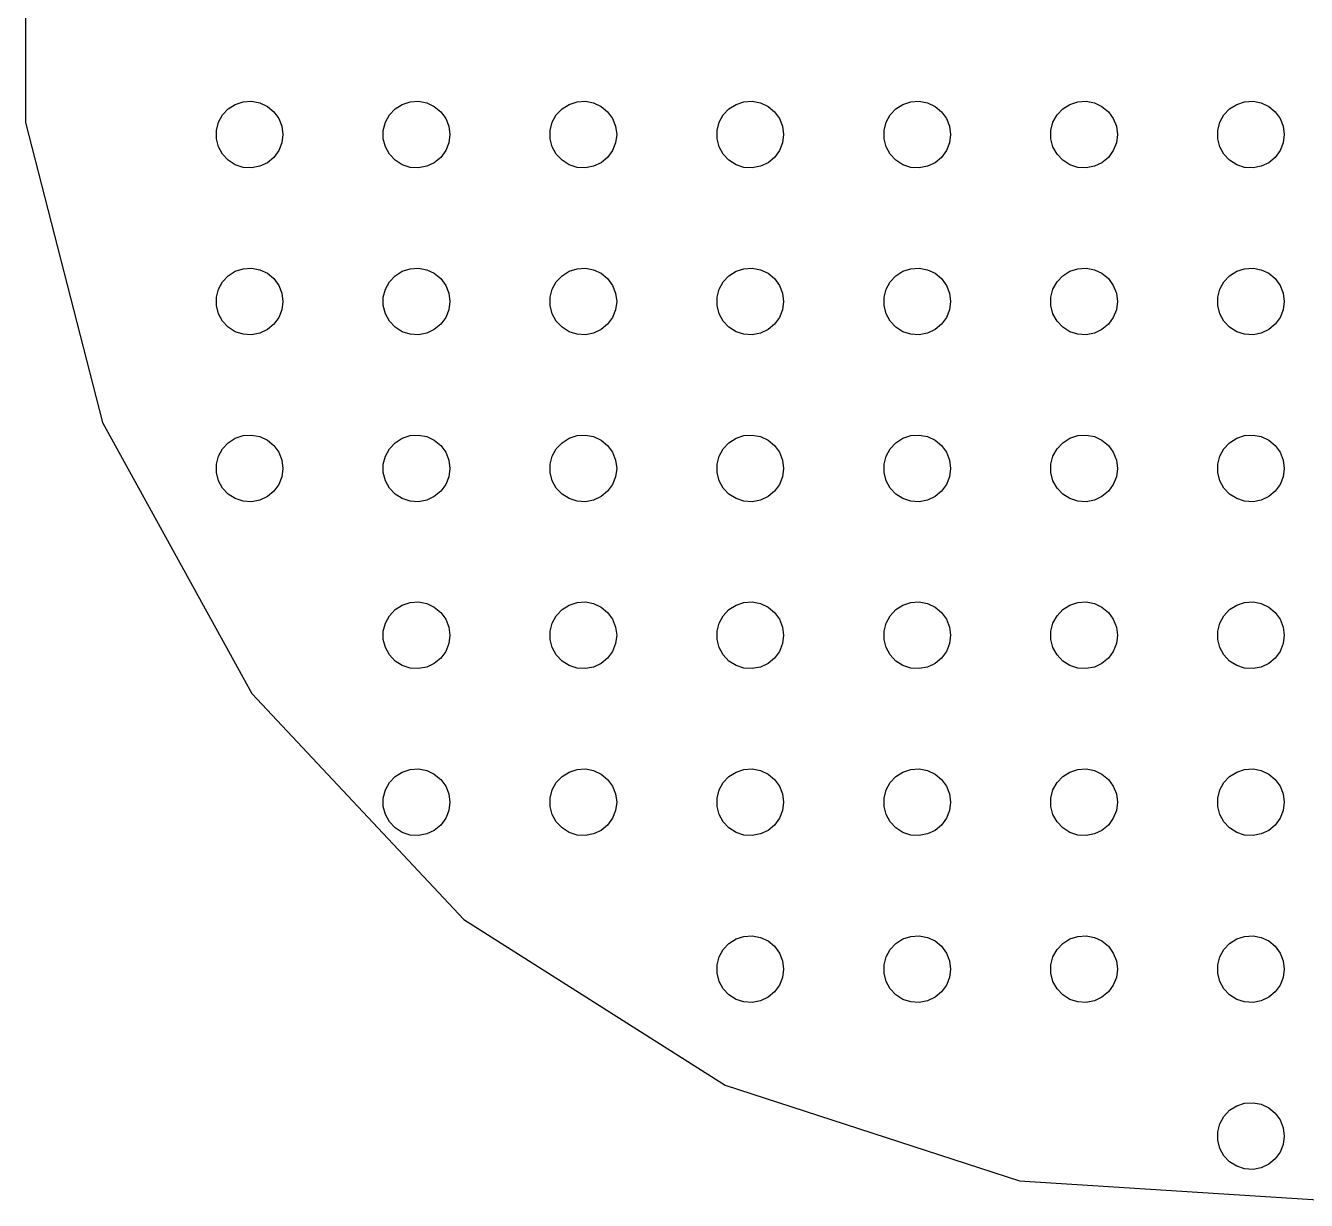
# Model space of a CAD drawing. Header units: metres. Extents: x -110 to 111, y -111 to 111.
# Drawn here: x -110.1 to 5, y -110.8 to -5.2 of the extents above; entities that cross this region are included whole.
import ezdxf

# ---------------------------------------------------------------- set-up
doc = ezdxf.new("R2010")
doc.units = ezdxf.units.M

msp = doc.modelspace()

# ---------------------------------------------------------------- linework, layer by layer
for p, q in [((-110.125, 13.912), (-110.125, -13.912)), ((-91.9123, -12.6884), (-91.2773, -12.2855)), ((-91.2773, -12.2855), (-90.5621, -12.0531)), ((-90.5621, -12.0531), (-89.8116, -12.0059)), ((-89.8116, -12.0059), (-89.073, -12.1468)), ((-89.073, -12.1468), (-88.3925, -12.467)), ((-88.3925, -12.467), (-87.8131, -12.9464)), ((-76.9123, -12.6884), (-76.2773, -12.2855)), ((-76.2773, -12.2855), (-75.5621, -12.0531)), ((-75.5621, -12.0531), (-74.8116, -12.0059)), ((-74.8116, -12.0059), (-74.073, -12.1468)), ((-74.073, -12.1468), (-73.3925, -12.467)), ((-73.3925, -12.467), (-72.8131, -12.9464)), ((-61.9123, -12.6884), (-61.2773, -12.2855)), ((-61.2773, -12.2855), (-60.5621, -12.0531)), ((-60.5621, -12.0531), (-59.8116, -12.0059)), ((-59.8116, -12.0059), (-59.0729, -12.1468)), ((-59.0729, -12.1468), (-58.3925, -12.467)), ((-58.3925, -12.467), (-57.8131, -12.9464)), ((-46.9123, -12.6884), (-46.2773, -12.2855)), ((-46.2773, -12.2855), (-45.5621, -12.0531)), ((-45.5621, -12.0531), (-44.8116, -12.0059)), ((-44.8116, -12.0059), (-44.0729, -12.1468)), ((-44.0729, -12.1468), (-43.3925, -12.467)), ((-43.3925, -12.467), (-42.8131, -12.9464)), ((-31.9123, -12.6884), (-31.2773, -12.2855)), ((-31.2773, -12.2855), (-30.5621, -12.0531)), ((-30.5621, -12.0531), (-29.8116, -12.0059)), ((-29.8116, -12.0059), (-29.0729, -12.1468)), ((-29.0729, -12.1468), (-28.3925, -12.467)), ((-28.3925, -12.467), (-27.8131, -12.9464)), ((-16.9123, -12.6884), (-16.2773, -12.2855)), ((-16.2773, -12.2855), (-15.5621, -12.0531)), ((-15.5621, -12.0531), (-14.8116, -12.0059)), ((-14.8116, -12.0059), (-14.0729, -12.1468)), ((-14.0729, -12.1468), (-13.3925, -12.467)), ((-13.3925, -12.467), (-12.8131, -12.9464)), ((-1.91226, -12.6884), (-1.27733, -12.2855)), ((-1.27733, -12.2855), (-0.56213, -12.0531)), ((-0.56213, -12.0531), (0.18837, -12.0059)), ((0.18837, -12.0059), (0.92705, -12.1468)), ((0.92705, -12.1468), (1.60747, -12.467)), ((1.60747, -12.467), (2.1869, -12.9464)), ((-92.7893, -13.8956), (-92.427, -13.2366)), ((-92.427, -13.2366), (-91.9123, -12.6884)), ((-87.8131, -12.9464), (-87.3711, -13.5547)), ((-87.3711, -13.5547), (-87.0943, -14.2539)), ((-77.7893, -13.8956), (-77.427, -13.2366)), ((-77.427, -13.2366), (-76.9123, -12.6884)), ((-72.8131, -12.9464), (-72.3711, -13.5547)), ((-72.3711, -13.5547), (-72.0943, -14.2539)), ((-62.7893, -13.8956), (-62.427, -13.2366)), ((-62.427, -13.2366), (-61.9123, -12.6884)), ((-57.8131, -12.9464), (-57.3711, -13.5547)), ((-57.3711, -13.5547), (-57.0942, -14.2539)), ((-47.7893, -13.8956), (-47.427, -13.2366)), ((-47.427, -13.2366), (-46.9123, -12.6884)), ((-42.8131, -12.9464), (-42.3711, -13.5547)), ((-42.3711, -13.5547), (-42.0942, -14.2539)), ((-32.7893, -13.8956), (-32.427, -13.2366)), ((-32.427, -13.2366), (-31.9123, -12.6884)), ((-27.8131, -12.9464), (-27.3711, -13.5547)), ((-27.3711, -13.5547), (-27.0942, -14.2539)), ((-17.7893, -13.8956), (-17.427, -13.2366)), ((-17.427, -13.2366), (-16.9123, -12.6884)), ((-12.8131, -12.9464), (-12.3711, -13.5547)), ((-12.3711, -13.5547), (-12.0942, -14.2539)), ((-2.78932, -13.8956), (-2.42705, -13.2366)), ((-2.42705, -13.2366), (-1.91226, -12.6884)), ((2.1869, -12.9464), (2.62891, -13.5547)), ((2.62891, -13.5547), (2.90575, -14.2539)), ((-110.125, -13.912), (-103.205, -40.8618)), ((-92.9763, -14.624), (-92.7893, -13.8956)), ((-92.9763, -15.376), (-92.9763, -14.624)), ((-87.0943, -14.2539), (-87, -15)), ((-77.9763, -14.624), (-77.7893, -13.8956)), ((-77.9763, -15.376), (-77.9763, -14.624)), ((-72.0943, -14.2539), (-72, -15)), ((-62.9763, -14.624), (-62.7893, -13.8956)), ((-62.9763, -15.376), (-62.9763, -14.624)), ((-57.0942, -14.2539), (-57, -15)), ((-47.9763, -14.624), (-47.7893, -13.8956)), ((-47.9763, -15.376), (-47.9763, -14.624)), ((-42.0942, -14.2539), (-42, -15)), ((-32.9763, -14.624), (-32.7893, -13.8956)), ((-32.9763, -15.376), (-32.9763, -14.624)), ((-27.0942, -14.2539), (-27, -15)), ((-17.9763, -14.624), (-17.7893, -13.8956)), ((-17.9763, -15.376), (-17.9763, -14.624)), ((-12.0942, -14.2539), (-12, -15)), ((-2.97633, -14.624), (-2.78932, -13.8956)), ((-2.97633, -15.376), (-2.97633, -14.624)), ((2.90575, -14.2539), (3, -15)), ((-92.7893, -16.1044), (-92.9763, -15.376)), ((-92.427, -16.7634), (-92.7893, -16.1044)), ((-87.0943, -15.7461), (-87.3711, -16.4453)), ((-87, -15), (-87.0943, -15.7461)), ((-77.7893, -16.1044), (-77.9763, -15.376)), ((-77.427, -16.7634), (-77.7893, -16.1044)), ((-72.0943, -15.7461), (-72.3711, -16.4453)), ((-72, -15), (-72.0943, -15.7461)), ((-62.7893, -16.1044), (-62.9763, -15.376)), ((-62.427, -16.7634), (-62.7893, -16.1044)), ((-57.0942, -15.7461), (-57.3711, -16.4453)), ((-57, -15), (-57.0942, -15.7461)), ((-47.7893, -16.1044), (-47.9763, -15.376)), ((-47.427, -16.7634), (-47.7893, -16.1044)), ((-42.0942, -15.7461), (-42.3711, -16.4453)), ((-42, -15), (-42.0942, -15.7461)), ((-32.7893, -16.1044), (-32.9763, -15.376)), ((-32.427, -16.7634), (-32.7893, -16.1044)), ((-27.0942, -15.7461), (-27.3711, -16.4453)), ((-27, -15), (-27.0942, -15.7461)), ((-17.7893, -16.1044), (-17.9763, -15.376)), ((-17.427, -16.7634), (-17.7893, -16.1044)), ((-12.0942, -15.7461), (-12.3711, -16.4453)), ((-12, -15), (-12.0942, -15.7461)), ((-2.78932, -16.1044), (-2.97633, -15.376)), ((-2.42705, -16.7634), (-2.78932, -16.1044)), ((2.90575, -15.7461), (2.62891, -16.4453)), ((3, -15), (2.90575, -15.7461)), ((-91.9123, -17.3115), (-92.427, -16.7634)), ((-87.8131, -17.0536), (-88.3925, -17.533)), ((-87.3711, -16.4453), (-87.8131, -17.0536)), ((-76.9123, -17.3115), (-77.427, -16.7634)), ((-72.8131, -17.0536), (-73.3925, -17.533)), ((-72.3711, -16.4453), (-72.8131, -17.0536)), ((-61.9123, -17.3115), (-62.427, -16.7634)), ((-57.8131, -17.0536), (-58.3925, -17.533)), ((-57.3711, -16.4453), (-57.8131, -17.0536)), ((-46.9123, -17.3115), (-47.427, -16.7634)), ((-42.8131, -17.0536), (-43.3925, -17.533)), ((-42.3711, -16.4453), (-42.8131, -17.0536)), ((-31.9123, -17.3115), (-32.427, -16.7634)), ((-27.8131, -17.0536), (-28.3925, -17.533)), ((-27.3711, -16.4453), (-27.8131, -17.0536)), ((-16.9123, -17.3115), (-17.427, -16.7634)), ((-12.8131, -17.0536), (-13.3925, -17.533)), ((-12.3711, -16.4453), (-12.8131, -17.0536)), ((-1.91226, -17.3115), (-2.42705, -16.7634)), ((2.1869, -17.0536), (1.60747, -17.533)), ((2.62891, -16.4453), (2.1869, -17.0536)), ((-91.2773, -17.7145), (-91.9123, -17.3115)), ((-90.5621, -17.9469), (-91.2773, -17.7145)), ((-89.8116, -17.9941), (-90.5621, -17.9469)), ((-89.073, -17.8532), (-89.8116, -17.9941)), ((-88.3925, -17.533), (-89.073, -17.8532)), ((-76.2773, -17.7145), (-76.9123, -17.3115)), ((-75.5621, -17.9469), (-76.2773, -17.7145)), ((-74.8116, -17.9941), (-75.5621, -17.9469)), ((-74.073, -17.8532), (-74.8116, -17.9941)), ((-73.3925, -17.533), (-74.073, -17.8532)), ((-61.2773, -17.7145), (-61.9123, -17.3115)), ((-60.5621, -17.9469), (-61.2773, -17.7145)), ((-59.8116, -17.9941), (-60.5621, -17.9469)), ((-59.0729, -17.8532), (-59.8116, -17.9941)), ((-58.3925, -17.533), (-59.0729, -17.8532)), ((-46.2773, -17.7145), (-46.9123, -17.3115)), ((-45.5621, -17.9469), (-46.2773, -17.7145)), ((-44.8116, -17.9941), (-45.5621, -17.9469)), ((-44.0729, -17.8532), (-44.8116, -17.9941)), ((-43.3925, -17.533), (-44.0729, -17.8532)), ((-31.2773, -17.7145), (-31.9123, -17.3115)), ((-30.5621, -17.9469), (-31.2773, -17.7145)), ((-29.8116, -17.9941), (-30.5621, -17.9469)), ((-29.0729, -17.8532), (-29.8116, -17.9941)), ((-28.3925, -17.533), (-29.0729, -17.8532)), ((-16.2773, -17.7145), (-16.9123, -17.3115)), ((-15.5621, -17.9469), (-16.2773, -17.7145)), ((-14.8116, -17.9941), (-15.5621, -17.9469)), ((-14.0729, -17.8532), (-14.8116, -17.9941)), ((-13.3925, -17.533), (-14.0729, -17.8532)), ((-1.27733, -17.7145), (-1.91226, -17.3115)), ((-0.56213, -17.9469), (-1.27733, -17.7145)), ((0.18837, -17.9941), (-0.56213, -17.9469)), ((0.92705, -17.8532), (0.18837, -17.9941)), ((1.60747, -17.533), (0.92705, -17.8532)), ((-91.9123, -27.6884), (-91.2773, -27.2855)), ((-91.2773, -27.2855), (-90.5621, -27.0531)), ((-90.5621, -27.0531), (-89.8116, -27.0059)), ((-89.8116, -27.0059), (-89.073, -27.1468)), ((-89.073, -27.1468), (-88.3925, -27.467)), ((-88.3925, -27.467), (-87.8131, -27.9464)), ((-76.9123, -27.6884), (-76.2773, -27.2855)), ((-76.2773, -27.2855), (-75.5621, -27.0531)), ((-75.5621, -27.0531), (-74.8116, -27.0059)), ((-74.8116, -27.0059), (-74.073, -27.1468)), ((-74.073, -27.1468), (-73.3925, -27.467)), ((-73.3925, -27.467), (-72.8131, -27.9464)), ((-61.9123, -27.6884), (-61.2773, -27.2855)), ((-61.2773, -27.2855), (-60.5621, -27.0531)), ((-60.5621, -27.0531), (-59.8116, -27.0059)), ((-59.8116, -27.0059), (-59.0729, -27.1468)), ((-59.0729, -27.1468), (-58.3925, -27.467)), ((-58.3925, -27.467), (-57.8131, -27.9464)), ((-46.9123, -27.6884), (-46.2773, -27.2855)), ((-46.2773, -27.2855), (-45.5621, -27.0531)), ((-45.5621, -27.0531), (-44.8116, -27.0059)), ((-44.8116, -27.0059), (-44.0729, -27.1468)), ((-44.0729, -27.1468), (-43.3925, -27.467)), ((-43.3925, -27.467), (-42.8131, -27.9464)), ((-31.9123, -27.6884), (-31.2773, -27.2855)), ((-31.2773, -27.2855), (-30.5621, -27.0531)), ((-30.5621, -27.0531), (-29.8116, -27.0059)), ((-29.8116, -27.0059), (-29.0729, -27.1468)), ((-29.0729, -27.1468), (-28.3925, -27.467)), ((-28.3925, -27.467), (-27.8131, -27.9464)), ((-16.9123, -27.6884), (-16.2773, -27.2855)), ((-16.2773, -27.2855), (-15.5621, -27.0531)), ((-15.5621, -27.0531), (-14.8116, -27.0059)), ((-14.8116, -27.0059), (-14.0729, -27.1468)), ((-14.0729, -27.1468), (-13.3925, -27.467)), ((-13.3925, -27.467), (-12.8131, -27.9464)), ((-1.91226, -27.6884), (-1.27733, -27.2855)), ((-1.27733, -27.2855), (-0.56213, -27.0531)), ((-0.56213, -27.0531), (0.18837, -27.0059)), ((0.18837, -27.0059), (0.92705, -27.1468)), ((0.92705, -27.1468), (1.60747, -27.467)), ((1.60747, -27.467), (2.1869, -27.9464)), ((-92.7893, -28.8956), (-92.427, -28.2366)), ((-92.427, -28.2366), (-91.9123, -27.6884)), ((-87.8131, -27.9464), (-87.3711, -28.5547)), ((-87.3711, -28.5547), (-87.0943, -29.2539)), ((-77.7893, -28.8956), (-77.427, -28.2366)), ((-77.427, -28.2366), (-76.9123, -27.6884)), ((-72.8131, -27.9464), (-72.3711, -28.5547)), ((-72.3711, -28.5547), (-72.0943, -29.2539)), ((-62.7893, -28.8956), (-62.427, -28.2366)), ((-62.427, -28.2366), (-61.9123, -27.6884)), ((-57.8131, -27.9464), (-57.3711, -28.5547)), ((-57.3711, -28.5547), (-57.0942, -29.2539)), ((-47.7893, -28.8956), (-47.427, -28.2366)), ((-47.427, -28.2366), (-46.9123, -27.6884)), ((-42.8131, -27.9464), (-42.3711, -28.5547)), ((-42.3711, -28.5547), (-42.0942, -29.2539)), ((-32.7893, -28.8956), (-32.427, -28.2366)), ((-32.427, -28.2366), (-31.9123, -27.6884)), ((-27.8131, -27.9464), (-27.3711, -28.5547)), ((-27.3711, -28.5547), (-27.0942, -29.2539)), ((-17.7893, -28.8956), (-17.427, -28.2366)), ((-17.427, -28.2366), (-16.9123, -27.6884)), ((-12.8131, -27.9464), (-12.3711, -28.5547)), ((-12.3711, -28.5547), (-12.0942, -29.2539)), ((-2.78932, -28.8956), (-2.42705, -28.2366)), ((-2.42705, -28.2366), (-1.91226, -27.6884)), ((2.1869, -27.9464), (2.62891, -28.5547)), ((2.62891, -28.5547), (2.90575, -29.2539)), ((-92.9763, -29.624), (-92.7893, -28.8956)), ((-92.9763, -30.376), (-92.9763, -29.624)), ((-87.0943, -29.2539), (-87, -30)), ((-77.9763, -29.624), (-77.7893, -28.8956)), ((-77.9763, -30.376), (-77.9763, -29.624)), ((-72.0943, -29.2539), (-72, -30)), ((-62.9763, -29.624), (-62.7893, -28.8956)), ((-62.9763, -30.376), (-62.9763, -29.624)), ((-57.0942, -29.2539), (-57, -30)), ((-47.9763, -29.624), (-47.7893, -28.8956)), ((-47.9763, -30.376), (-47.9763, -29.624)), ((-42.0942, -29.2539), (-42, -30)), ((-32.9763, -29.624), (-32.7893, -28.8956)), ((-32.9763, -30.376), (-32.9763, -29.624)), ((-27.0942, -29.2539), (-27, -30)), ((-17.9763, -29.624), (-17.7893, -28.8956)), ((-17.9763, -30.376), (-17.9763, -29.624)), ((-12.0942, -29.2539), (-12, -30)), ((-2.97633, -29.624), (-2.78932, -28.8956)), ((-2.97633, -30.376), (-2.97633, -29.624)), ((2.90575, -29.2539), (3, -30)), ((-92.7893, -31.1044), (-92.9763, -30.376)), ((-87.0943, -30.7461), (-87.3711, -31.4453)), ((-87, -30), (-87.0943, -30.7461)), ((-77.7893, -31.1044), (-77.9763, -30.376)), ((-72.0943, -30.7461), (-72.3711, -31.4453)), ((-72, -30), (-72.0943, -30.7461)), ((-62.7893, -31.1044), (-62.9763, -30.376)), ((-57.0942, -30.7461), (-57.3711, -31.4453)), ((-57, -30), (-57.0942, -30.7461)), ((-47.7893, -31.1044), (-47.9763, -30.376)), ((-42.0942, -30.7461), (-42.3711, -31.4453)), ((-42, -30), (-42.0942, -30.7461)), ((-32.7893, -31.1044), (-32.9763, -30.376)), ((-27.0942, -30.7461), (-27.3711, -31.4453)), ((-27, -30), (-27.0942, -30.7461)), ((-17.7893, -31.1044), (-17.9763, -30.376)), ((-12.0942, -30.7461), (-12.3711, -31.4453)), ((-12, -30), (-12.0942, -30.7461)), ((-2.78932, -31.1044), (-2.97633, -30.376)), ((2.90575, -30.7461), (2.62891, -31.4453)), ((3, -30), (2.90575, -30.7461)), ((-92.427, -31.7634), (-92.7893, -31.1044)), ((-91.9123, -32.3115), (-92.427, -31.7634)), ((-87.8131, -32.0536), (-88.3925, -32.533)), ((-87.3711, -31.4453), (-87.8131, -32.0536)), ((-77.427, -31.7634), (-77.7893, -31.1044)), ((-76.9123, -32.3115), (-77.427, -31.7634)), ((-72.8131, -32.0536), (-73.3925, -32.533)), ((-72.3711, -31.4453), (-72.8131, -32.0536)), ((-62.427, -31.7634), (-62.7893, -31.1044)), ((-61.9123, -32.3115), (-62.427, -31.7634)), ((-57.8131, -32.0536), (-58.3925, -32.533)), ((-57.3711, -31.4453), (-57.8131, -32.0536)), ((-47.427, -31.7634), (-47.7893, -31.1044)), ((-46.9123, -32.3115), (-47.427, -31.7634)), ((-42.8131, -32.0536), (-43.3925, -32.533)), ((-42.3711, -31.4453), (-42.8131, -32.0536)), ((-32.427, -31.7634), (-32.7893, -31.1044)), ((-31.9123, -32.3115), (-32.427, -31.7634)), ((-27.8131, -32.0536), (-28.3925, -32.533)), ((-27.3711, -31.4453), (-27.8131, -32.0536)), ((-17.427, -31.7634), (-17.7893, -31.1044)), ((-16.9123, -32.3115), (-17.427, -31.7634)), ((-12.8131, -32.0536), (-13.3925, -32.533)), ((-12.3711, -31.4453), (-12.8131, -32.0536)), ((-2.42705, -31.7634), (-2.78932, -31.1044)), ((-1.91226, -32.3115), (-2.42705, -31.7634)), ((2.1869, -32.0536), (1.60747, -32.533)), ((2.62891, -31.4453), (2.1869, -32.0536)), ((-91.2773, -32.7145), (-91.9123, -32.3115)), ((-90.5621, -32.9469), (-91.2773, -32.7145)), ((-89.8116, -32.9941), (-90.5621, -32.9469)), ((-89.073, -32.8532), (-89.8116, -32.9941)), ((-88.3925, -32.533), (-89.073, -32.8532)), ((-76.2773, -32.7145), (-76.9123, -32.3115)), ((-75.5621, -32.9469), (-76.2773, -32.7145)), ((-74.8116, -32.9941), (-75.5621, -32.9469)), ((-74.073, -32.8532), (-74.8116, -32.9941)), ((-73.3925, -32.533), (-74.073, -32.8532)), ((-61.2773, -32.7145), (-61.9123, -32.3115)), ((-60.5621, -32.9469), (-61.2773, -32.7145)), ((-59.8116, -32.9941), (-60.5621, -32.9469)), ((-59.0729, -32.8532), (-59.8116, -32.9941)), ((-58.3925, -32.533), (-59.0729, -32.8532)), ((-46.2773, -32.7145), (-46.9123, -32.3115)), ((-45.5621, -32.9469), (-46.2773, -32.7145)), ((-44.8116, -32.9941), (-45.5621, -32.9469)), ((-44.0729, -32.8532), (-44.8116, -32.9941)), ((-43.3925, -32.533), (-44.0729, -32.8532)), ((-31.2773, -32.7145), (-31.9123, -32.3115)), ((-30.5621, -32.9469), (-31.2773, -32.7145)), ((-29.8116, -32.9941), (-30.5621, -32.9469)), ((-29.0729, -32.8532), (-29.8116, -32.9941)), ((-28.3925, -32.533), (-29.0729, -32.8532)), ((-16.2773, -32.7145), (-16.9123, -32.3115)), ((-15.5621, -32.9469), (-16.2773, -32.7145)), ((-14.8116, -32.9941), (-15.5621, -32.9469)), ((-14.0729, -32.8532), (-14.8116, -32.9941)), ((-13.3925, -32.533), (-14.0729, -32.8532)), ((-1.27733, -32.7145), (-1.91226, -32.3115)), ((-0.56213, -32.9469), (-1.27733, -32.7145)), ((0.18837, -32.9941), (-0.56213, -32.9469)), ((0.92705, -32.8532), (0.18837, -32.9941)), ((1.60747, -32.533), (0.92705, -32.8532)), ((-103.205, -40.8618), (-89.8009, -65.2442)), ((-91.9123, -42.6885), (-91.2773, -42.2855)), ((-91.2773, -42.2855), (-90.5621, -42.0531)), ((-90.5621, -42.0531), (-89.8116, -42.0059)), ((-89.8116, -42.0059), (-89.073, -42.1468)), ((-89.073, -42.1468), (-88.3925, -42.467)), ((-88.3925, -42.467), (-87.8131, -42.9464)), ((-76.9123, -42.6885), (-76.2773, -42.2855)), ((-76.2773, -42.2855), (-75.5621, -42.0531)), ((-75.5621, -42.0531), (-74.8116, -42.0059)), ((-74.8116, -42.0059), (-74.073, -42.1468)), ((-74.073, -42.1468), (-73.3925, -42.467)), ((-73.3925, -42.467), (-72.8131, -42.9464)), ((-61.9123, -42.6885), (-61.2773, -42.2855)), ((-61.2773, -42.2855), (-60.5621, -42.0531)), ((-60.5621, -42.0531), (-59.8116, -42.0059)), ((-59.8116, -42.0059), (-59.0729, -42.1468)), ((-59.0729, -42.1468), (-58.3925, -42.467)), ((-58.3925, -42.467), (-57.8131, -42.9464)), ((-46.9123, -42.6885), (-46.2773, -42.2855)), ((-46.2773, -42.2855), (-45.5621, -42.0531)), ((-45.5621, -42.0531), (-44.8116, -42.0059)), ((-44.8116, -42.0059), (-44.0729, -42.1468)), ((-44.0729, -42.1468), (-43.3925, -42.467)), ((-43.3925, -42.467), (-42.8131, -42.9464)), ((-31.9123, -42.6885), (-31.2773, -42.2855)), ((-31.2773, -42.2855), (-30.5621, -42.0531)), ((-30.5621, -42.0531), (-29.8116, -42.0059)), ((-29.8116, -42.0059), (-29.0729, -42.1468)), ((-29.0729, -42.1468), (-28.3925, -42.467)), ((-28.3925, -42.467), (-27.8131, -42.9464)), ((-16.9123, -42.6885), (-16.2773, -42.2855)), ((-16.2773, -42.2855), (-15.5621, -42.0531)), ((-15.5621, -42.0531), (-14.8116, -42.0059)), ((-14.8116, -42.0059), (-14.0729, -42.1468)), ((-14.0729, -42.1468), (-13.3925, -42.467)), ((-13.3925, -42.467), (-12.8131, -42.9464)), ((-1.91226, -42.6885), (-1.27733, -42.2855)), ((-1.27733, -42.2855), (-0.56213, -42.0531)), ((-0.56213, -42.0531), (0.18837, -42.0059)), ((0.18837, -42.0059), (0.92705, -42.1468)), ((0.92705, -42.1468), (1.60747, -42.467)), ((1.60747, -42.467), (2.1869, -42.9464)), ((-92.7893, -43.8956), (-92.427, -43.2366)), ((-92.427, -43.2366), (-91.9123, -42.6885)), ((-87.8131, -42.9464), (-87.3711, -43.5547)), ((-87.3711, -43.5547), (-87.0943, -44.2539)), ((-77.7893, -43.8956), (-77.427, -43.2366)), ((-77.427, -43.2366), (-76.9123, -42.6885)), ((-72.8131, -42.9464), (-72.3711, -43.5547)), ((-72.3711, -43.5547), (-72.0943, -44.2539)), ((-62.7893, -43.8956), (-62.427, -43.2366)), ((-62.427, -43.2366), (-61.9123, -42.6885)), ((-57.8131, -42.9464), (-57.3711, -43.5547)), ((-57.3711, -43.5547), (-57.0942, -44.2539)), ((-47.7893, -43.8956), (-47.427, -43.2366)), ((-47.427, -43.2366), (-46.9123, -42.6885)), ((-42.8131, -42.9464), (-42.3711, -43.5547)), ((-42.3711, -43.5547), (-42.0942, -44.2539)), ((-32.7893, -43.8956), (-32.427, -43.2366)), ((-32.427, -43.2366), (-31.9123, -42.6885)), ((-27.8131, -42.9464), (-27.3711, -43.5547)), ((-27.3711, -43.5547), (-27.0942, -44.2539)), ((-17.7893, -43.8956), (-17.427, -43.2366)), ((-17.427, -43.2366), (-16.9123, -42.6885)), ((-12.8131, -42.9464), (-12.3711, -43.5547)), ((-12.3711, -43.5547), (-12.0942, -44.2539)), ((-2.78932, -43.8956), (-2.42705, -43.2366)), ((-2.42705, -43.2366), (-1.91226, -42.6885)), ((2.1869, -42.9464), (2.62891, -43.5547)), ((2.62891, -43.5547), (2.90575, -44.2539)), ((-92.9763, -44.624), (-92.7893, -43.8956)), ((-92.9763, -45.376), (-92.9763, -44.624)), ((-87.0943, -44.2539), (-87, -45)), ((-77.9763, -44.624), (-77.7893, -43.8956)), ((-77.9763, -45.376), (-77.9763, -44.624)), ((-72.0943, -44.2539), (-72, -45)), ((-62.9763, -44.624), (-62.7893, -43.8956)), ((-62.9763, -45.376), (-62.9763, -44.624)), ((-57.0942, -44.2539), (-57, -45)), ((-47.9763, -44.624), (-47.7893, -43.8956)), ((-47.9763, -45.376), (-47.9763, -44.624)), ((-42.0942, -44.2539), (-42, -45)), ((-32.9763, -44.624), (-32.7893, -43.8956)), ((-32.9763, -45.376), (-32.9763, -44.624)), ((-27.0942, -44.2539), (-27, -45)), ((-17.9763, -44.624), (-17.7893, -43.8956)), ((-17.9763, -45.376), (-17.9763, -44.624)), ((-12.0942, -44.2539), (-12, -45)), ((-2.97633, -44.624), (-2.78932, -43.8956)), ((-2.97633, -45.376), (-2.97633, -44.624)), ((2.90575, -44.2539), (3, -45)), ((-92.7893, -46.1044), (-92.9763, -45.376)), ((-87.0943, -45.7461), (-87.3711, -46.4453)), ((-87, -45), (-87.0943, -45.7461)), ((-77.7893, -46.1044), (-77.9763, -45.376)), ((-72.0943, -45.7461), (-72.3711, -46.4453)), ((-72, -45), (-72.0943, -45.7461)), ((-62.7893, -46.1044), (-62.9763, -45.376)), ((-57.0942, -45.7461), (-57.3711, -46.4453)), ((-57, -45), (-57.0942, -45.7461)), ((-47.7893, -46.1044), (-47.9763, -45.376)), ((-42.0942, -45.7461), (-42.3711, -46.4453)), ((-42, -45), (-42.0942, -45.7461)), ((-32.7893, -46.1044), (-32.9763, -45.376)), ((-27.0942, -45.7461), (-27.3711, -46.4453)), ((-27, -45), (-27.0942, -45.7461)), ((-17.7893, -46.1044), (-17.9763, -45.376)), ((-12.0942, -45.7461), (-12.3711, -46.4453)), ((-12, -45), (-12.0942, -45.7461)), ((-2.78932, -46.1044), (-2.97633, -45.376)), ((2.90575, -45.7461), (2.62891, -46.4453)), ((3, -45), (2.90575, -45.7461)), ((-92.427, -46.7634), (-92.7893, -46.1044)), ((-91.9123, -47.3115), (-92.427, -46.7634)), ((-87.8131, -47.0536), (-88.3925, -47.533)), ((-87.3711, -46.4453), (-87.8131, -47.0536)), ((-77.427, -46.7634), (-77.7893, -46.1044)), ((-76.9123, -47.3115), (-77.427, -46.7634)), ((-72.8131, -47.0536), (-73.3925, -47.533)), ((-72.3711, -46.4453), (-72.8131, -47.0536)), ((-62.427, -46.7634), (-62.7893, -46.1044)), ((-61.9123, -47.3115), (-62.427, -46.7634)), ((-57.8131, -47.0536), (-58.3925, -47.533)), ((-57.3711, -46.4453), (-57.8131, -47.0536)), ((-47.427, -46.7634), (-47.7893, -46.1044)), ((-46.9123, -47.3115), (-47.427, -46.7634)), ((-42.8131, -47.0536), (-43.3925, -47.533)), ((-42.3711, -46.4453), (-42.8131, -47.0536)), ((-32.427, -46.7634), (-32.7893, -46.1044)), ((-31.9123, -47.3115), (-32.427, -46.7634)), ((-27.8131, -47.0536), (-28.3925, -47.533)), ((-27.3711, -46.4453), (-27.8131, -47.0536)), ((-17.427, -46.7634), (-17.7893, -46.1044)), ((-16.9123, -47.3115), (-17.427, -46.7634)), ((-12.8131, -47.0536), (-13.3925, -47.533)), ((-12.3711, -46.4453), (-12.8131, -47.0536)), ((-2.42705, -46.7634), (-2.78932, -46.1044)), ((-1.91226, -47.3115), (-2.42705, -46.7634)), ((2.1869, -47.0536), (1.60747, -47.533)), ((2.62891, -46.4453), (2.1869, -47.0536)), ((-91.2773, -47.7145), (-91.9123, -47.3115)), ((-90.5621, -47.9469), (-91.2773, -47.7145)), ((-89.8116, -47.9941), (-90.5621, -47.9469)), ((-89.073, -47.8532), (-89.8116, -47.9941)), ((-88.3925, -47.533), (-89.073, -47.8532)), ((-76.2773, -47.7145), (-76.9123, -47.3115)), ((-75.5621, -47.9469), (-76.2773, -47.7145)), ((-74.8116, -47.9941), (-75.5621, -47.9469)), ((-74.073, -47.8532), (-74.8116, -47.9941)), ((-73.3925, -47.533), (-74.073, -47.8532)), ((-61.2773, -47.7145), (-61.9123, -47.3115)), ((-60.5621, -47.9469), (-61.2773, -47.7145)), ((-59.8116, -47.9941), (-60.5621, -47.9469)), ((-59.0729, -47.8532), (-59.8116, -47.9941)), ((-58.3925, -47.533), (-59.0729, -47.8532)), ((-46.2773, -47.7145), (-46.9123, -47.3115)), ((-45.5621, -47.9469), (-46.2773, -47.7145)), ((-44.8116, -47.9941), (-45.5621, -47.9469)), ((-44.0729, -47.8532), (-44.8116, -47.9941)), ((-43.3925, -47.533), (-44.0729, -47.8532)), ((-31.2773, -47.7145), (-31.9123, -47.3115)), ((-30.5621, -47.9469), (-31.2773, -47.7145)), ((-29.8116, -47.9941), (-30.5621, -47.9469)), ((-29.0729, -47.8532), (-29.8116, -47.9941)), ((-28.3925, -47.533), (-29.0729, -47.8532)), ((-16.2773, -47.7145), (-16.9123, -47.3115)), ((-15.5621, -47.9469), (-16.2773, -47.7145)), ((-14.8116, -47.9941), (-15.5621, -47.9469)), ((-14.0729, -47.8532), (-14.8116, -47.9941)), ((-13.3925, -47.533), (-14.0729, -47.8532)), ((-1.27733, -47.7145), (-1.91226, -47.3115)), ((-0.56213, -47.9469), (-1.27733, -47.7145)), ((0.18837, -47.9941), (-0.56213, -47.9469)), ((0.92705, -47.8532), (0.18837, -47.9941)), ((1.60747, -47.533), (0.92705, -47.8532)), ((-76.9123, -57.6885), (-76.2773, -57.2855)), ((-76.2773, -57.2855), (-75.5621, -57.0531)), ((-75.5621, -57.0531), (-74.8116, -57.0059)), ((-74.8116, -57.0059), (-74.073, -57.1468)), ((-74.073, -57.1468), (-73.3925, -57.467)), ((-73.3925, -57.467), (-72.8131, -57.9464)), ((-61.9123, -57.6885), (-61.2773, -57.2855)), ((-61.2773, -57.2855), (-60.5621, -57.0531)), ((-60.5621, -57.0531), (-59.8116, -57.0059)), ((-59.8116, -57.0059), (-59.0729, -57.1468)), ((-59.0729, -57.1468), (-58.3925, -57.467)), ((-58.3925, -57.467), (-57.8131, -57.9464)), ((-46.9123, -57.6885), (-46.2773, -57.2855)), ((-46.2773, -57.2855), (-45.5621, -57.0531)), ((-45.5621, -57.0531), (-44.8116, -57.0059)), ((-44.8116, -57.0059), (-44.0729, -57.1468)), ((-44.0729, -57.1468), (-43.3925, -57.467)), ((-43.3925, -57.467), (-42.8131, -57.9464)), ((-31.9123, -57.6885), (-31.2773, -57.2855)), ((-31.2773, -57.2855), (-30.5621, -57.0531)), ((-30.5621, -57.0531), (-29.8116, -57.0059)), ((-29.8116, -57.0059), (-29.0729, -57.1468)), ((-29.0729, -57.1468), (-28.3925, -57.467)), ((-28.3925, -57.467), (-27.8131, -57.9464)), ((-16.9123, -57.6885), (-16.2773, -57.2855)), ((-16.2773, -57.2855), (-15.5621, -57.0531)), ((-15.5621, -57.0531), (-14.8116, -57.0059)), ((-14.8116, -57.0059), (-14.0729, -57.1468)), ((-14.0729, -57.1468), (-13.3925, -57.467)), ((-13.3925, -57.467), (-12.8131, -57.9464)), ((-1.91226, -57.6885), (-1.27733, -57.2855)), ((-1.27733, -57.2855), (-0.56213, -57.0531)), ((-0.56213, -57.0531), (0.18837, -57.0059)), ((0.18837, -57.0059), (0.92705, -57.1468)), ((0.92705, -57.1468), (1.60747, -57.467)), ((1.60747, -57.467), (2.1869, -57.9464)), ((-77.7893, -58.8956), (-77.427, -58.2366)), ((-77.427, -58.2366), (-76.9123, -57.6885)), ((-72.8131, -57.9464), (-72.3711, -58.5547)), ((-72.3711, -58.5547), (-72.0943, -59.2539)), ((-62.7893, -58.8956), (-62.427, -58.2366)), ((-62.427, -58.2366), (-61.9123, -57.6885)), ((-57.8131, -57.9464), (-57.3711, -58.5547)), ((-57.3711, -58.5547), (-57.0942, -59.2539)), ((-47.7893, -58.8956), (-47.427, -58.2366)), ((-47.427, -58.2366), (-46.9123, -57.6885)), ((-42.8131, -57.9464), (-42.3711, -58.5547)), ((-42.3711, -58.5547), (-42.0942, -59.2539)), ((-32.7893, -58.8956), (-32.427, -58.2366)), ((-32.427, -58.2366), (-31.9123, -57.6885)), ((-27.8131, -57.9464), (-27.3711, -58.5547)), ((-27.3711, -58.5547), (-27.0942, -59.2539)), ((-17.7893, -58.8956), (-17.427, -58.2366)), ((-17.427, -58.2366), (-16.9123, -57.6885)), ((-12.8131, -57.9464), (-12.3711, -58.5547)), ((-12.3711, -58.5547), (-12.0942, -59.2539)), ((-2.78932, -58.8956), (-2.42705, -58.2366)), ((-2.42705, -58.2366), (-1.91226, -57.6885)), ((2.1869, -57.9464), (2.62891, -58.5547)), ((2.62891, -58.5547), (2.90575, -59.2539)), ((-77.9763, -59.624), (-77.7893, -58.8956)), ((-77.9763, -60.376), (-77.9763, -59.624)), ((-72.0943, -59.2539), (-72, -60)), ((-62.9763, -59.624), (-62.7893, -58.8956)), ((-62.9763, -60.376), (-62.9763, -59.624)), ((-57.0942, -59.2539), (-57, -60)), ((-47.9763, -59.624), (-47.7893, -58.8956)), ((-47.9763, -60.376), (-47.9763, -59.624)), ((-42.0942, -59.2539), (-42, -60)), ((-32.9763, -59.624), (-32.7893, -58.8956)), ((-32.9763, -60.376), (-32.9763, -59.624)), ((-27.0942, -59.2539), (-27, -60)), ((-17.9763, -59.624), (-17.7893, -58.8956)), ((-17.9763, -60.376), (-17.9763, -59.624)), ((-12.0942, -59.2539), (-12, -60)), ((-2.97633, -59.624), (-2.78932, -58.8956)), ((-2.97633, -60.376), (-2.97633, -59.624)), ((2.90575, -59.2539), (3, -60)), ((-77.7893, -61.1044), (-77.9763, -60.376)), ((-72.0943, -60.7461), (-72.3711, -61.4453)), ((-72, -60), (-72.0943, -60.7461)), ((-62.7893, -61.1044), (-62.9763, -60.376)), ((-57.0942, -60.7461), (-57.3711, -61.4453)), ((-57, -60), (-57.0942, -60.7461)), ((-47.7893, -61.1044), (-47.9763, -60.376)), ((-42.0942, -60.7461), (-42.3711, -61.4453)), ((-42, -60), (-42.0942, -60.7461)), ((-32.7893, -61.1044), (-32.9763, -60.376)), ((-27.0942, -60.7461), (-27.3711, -61.4453)), ((-27, -60), (-27.0942, -60.7461)), ((-17.7893, -61.1044), (-17.9763, -60.376)), ((-12.0942, -60.7461), (-12.3711, -61.4453)), ((-12, -60), (-12.0942, -60.7461)), ((-2.78932, -61.1044), (-2.97633, -60.376)), ((2.90575, -60.7461), (2.62891, -61.4453)), ((3, -60), (2.90575, -60.7461)), ((-77.427, -61.7634), (-77.7893, -61.1044)), ((-76.9123, -62.3115), (-77.427, -61.7634)), ((-72.8131, -62.0536), (-73.3925, -62.533)), ((-72.3711, -61.4453), (-72.8131, -62.0536)), ((-62.427, -61.7634), (-62.7893, -61.1044)), ((-61.9123, -62.3115), (-62.427, -61.7634)), ((-57.8131, -62.0536), (-58.3925, -62.533)), ((-57.3711, -61.4453), (-57.8131, -62.0536)), ((-47.427, -61.7634), (-47.7893, -61.1044)), ((-46.9123, -62.3115), (-47.427, -61.7634)), ((-42.8131, -62.0536), (-43.3925, -62.533)), ((-42.3711, -61.4453), (-42.8131, -62.0536)), ((-32.427, -61.7634), (-32.7893, -61.1044)), ((-31.9123, -62.3115), (-32.427, -61.7634)), ((-27.8131, -62.0536), (-28.3925, -62.533)), ((-27.3711, -61.4453), (-27.8131, -62.0536)), ((-17.427, -61.7634), (-17.7893, -61.1044)), ((-16.9123, -62.3115), (-17.427, -61.7634)), ((-12.8131, -62.0536), (-13.3925, -62.533)), ((-12.3711, -61.4453), (-12.8131, -62.0536)), ((-2.42705, -61.7634), (-2.78932, -61.1044)), ((-1.91226, -62.3115), (-2.42705, -61.7634)), ((2.1869, -62.0536), (1.60747, -62.533)), ((2.62891, -61.4453), (2.1869, -62.0536)), ((-76.2773, -62.7145), (-76.9123, -62.3115)), ((-75.5621, -62.9469), (-76.2773, -62.7145)), ((-74.8116, -62.9941), (-75.5621, -62.9469)), ((-74.073, -62.8532), (-74.8116, -62.9941)), ((-73.3925, -62.533), (-74.073, -62.8532)), ((-61.2773, -62.7145), (-61.9123, -62.3115)), ((-60.5621, -62.9469), (-61.2773, -62.7145)), ((-59.8116, -62.9941), (-60.5621, -62.9469)), ((-59.0729, -62.8532), (-59.8116, -62.9941)), ((-58.3925, -62.533), (-59.0729, -62.8532)), ((-46.2773, -62.7145), (-46.9123, -62.3115)), ((-45.5621, -62.9469), (-46.2773, -62.7145)), ((-44.8116, -62.9941), (-45.5621, -62.9469)), ((-44.0729, -62.8532), (-44.8116, -62.9941)), ((-43.3925, -62.533), (-44.0729, -62.8532)), ((-31.2773, -62.7145), (-31.9123, -62.3115)), ((-30.5621, -62.9469), (-31.2773, -62.7145)), ((-29.8116, -62.9941), (-30.5621, -62.9469)), ((-29.0729, -62.8532), (-29.8116, -62.9941)), ((-28.3925, -62.533), (-29.0729, -62.8532)), ((-16.2773, -62.7145), (-16.9123, -62.3115)), ((-15.5621, -62.9469), (-16.2773, -62.7145)), ((-14.8116, -62.9941), (-15.5621, -62.9469)), ((-14.0729, -62.8532), (-14.8116, -62.9941)), ((-13.3925, -62.533), (-14.0729, -62.8532)), ((-1.27733, -62.7145), (-1.91226, -62.3115)), ((-0.56213, -62.9469), (-1.27733, -62.7145)), ((0.18837, -62.9941), (-0.56213, -62.9469)), ((0.92705, -62.8532), (0.18837, -62.9941)), ((1.60747, -62.533), (0.92705, -62.8532)), ((-89.8009, -65.2442), (-70.7541, -85.527)), ((-76.9123, -72.6885), (-76.2773, -72.2855)), ((-76.2773, -72.2855), (-75.5621, -72.0531)), ((-75.5621, -72.0531), (-74.8116, -72.0059)), ((-74.8116, -72.0059), (-74.073, -72.1468)), ((-74.073, -72.1468), (-73.3925, -72.467)), ((-73.3925, -72.467), (-72.8131, -72.9464)), ((-61.9123, -72.6885), (-61.2773, -72.2855)), ((-61.2773, -72.2855), (-60.5621, -72.0531)), ((-60.5621, -72.0531), (-59.8116, -72.0059)), ((-59.8116, -72.0059), (-59.0729, -72.1468)), ((-59.0729, -72.1468), (-58.3925, -72.467)), ((-58.3925, -72.467), (-57.8131, -72.9464)), ((-46.9123, -72.6885), (-46.2773, -72.2855)), ((-46.2773, -72.2855), (-45.5621, -72.0531)), ((-45.5621, -72.0531), (-44.8116, -72.0059)), ((-44.8116, -72.0059), (-44.0729, -72.1468)), ((-44.0729, -72.1468), (-43.3925, -72.467)), ((-43.3925, -72.467), (-42.8131, -72.9464)), ((-31.9123, -72.6885), (-31.2773, -72.2855)), ((-31.2773, -72.2855), (-30.5621, -72.0531)), ((-30.5621, -72.0531), (-29.8116, -72.0059)), ((-29.8116, -72.0059), (-29.0729, -72.1468)), ((-29.0729, -72.1468), (-28.3925, -72.467)), ((-28.3925, -72.467), (-27.8131, -72.9464)), ((-16.9123, -72.6885), (-16.2773, -72.2855)), ((-16.2773, -72.2855), (-15.5621, -72.0531)), ((-15.5621, -72.0531), (-14.8116, -72.0059)), ((-14.8116, -72.0059), (-14.0729, -72.1468)), ((-14.0729, -72.1468), (-13.3925, -72.467)), ((-13.3925, -72.467), (-12.8131, -72.9464)), ((-1.91226, -72.6885), (-1.27733, -72.2855)), ((-1.27733, -72.2855), (-0.56213, -72.0531)), ((-0.56213, -72.0531), (0.18837, -72.0059)), ((0.18837, -72.0059), (0.92705, -72.1468)), ((0.92705, -72.1468), (1.60747, -72.467)), ((1.60747, -72.467), (2.1869, -72.9464)), ((-77.7893, -73.8956), (-77.427, -73.2366)), ((-77.427, -73.2366), (-76.9123, -72.6885)), ((-72.8131, -72.9464), (-72.3711, -73.5547)), ((-72.3711, -73.5547), (-72.0943, -74.2539)), ((-62.7893, -73.8956), (-62.427, -73.2366)), ((-62.427, -73.2366), (-61.9123, -72.6885)), ((-57.8131, -72.9464), (-57.3711, -73.5547)), ((-57.3711, -73.5547), (-57.0942, -74.2539)), ((-47.7893, -73.8956), (-47.427, -73.2366)), ((-47.427, -73.2366), (-46.9123, -72.6885)), ((-42.8131, -72.9464), (-42.3711, -73.5547)), ((-42.3711, -73.5547), (-42.0942, -74.2539)), ((-32.7893, -73.8956), (-32.427, -73.2366)), ((-32.427, -73.2366), (-31.9123, -72.6885)), ((-27.8131, -72.9464), (-27.3711, -73.5547)), ((-27.3711, -73.5547), (-27.0942, -74.2539)), ((-17.7893, -73.8956), (-17.427, -73.2366)), ((-17.427, -73.2366), (-16.9123, -72.6885)), ((-12.8131, -72.9464), (-12.3711, -73.5547)), ((-12.3711, -73.5547), (-12.0942, -74.2539)), ((-2.78932, -73.8956), (-2.42705, -73.2366)), ((-2.42705, -73.2366), (-1.91226, -72.6885)), ((2.1869, -72.9464), (2.62891, -73.5547)), ((2.62891, -73.5547), (2.90575, -74.2539)), ((-77.9763, -74.624), (-77.7893, -73.8956)), ((-77.9763, -75.376), (-77.9763, -74.624)), ((-72.0943, -74.2539), (-72, -75)), ((-62.9763, -74.624), (-62.7893, -73.8956)), ((-62.9763, -75.376), (-62.9763, -74.624)), ((-57.0942, -74.2539), (-57, -75)), ((-47.9763, -74.624), (-47.7893, -73.8956)), ((-47.9763, -75.376), (-47.9763, -74.624)), ((-42.0942, -74.2539), (-42, -75)), ((-32.9763, -74.624), (-32.7893, -73.8956)), ((-32.9763, -75.376), (-32.9763, -74.624)), ((-27.0942, -74.2539), (-27, -75)), ((-17.9763, -74.624), (-17.7893, -73.8956)), ((-17.9763, -75.376), (-17.9763, -74.624)), ((-12.0942, -74.2539), (-12, -75)), ((-2.97633, -74.624), (-2.78932, -73.8956)), ((-2.97633, -75.376), (-2.97633, -74.624)), ((2.90575, -74.2539), (3, -75)), ((-77.7893, -76.1044), (-77.9763, -75.376)), ((-72.0943, -75.7461), (-72.3711, -76.4453)), ((-72, -75), (-72.0943, -75.7461)), ((-62.7893, -76.1044), (-62.9763, -75.376)), ((-57.0942, -75.7461), (-57.3711, -76.4453)), ((-57, -75), (-57.0942, -75.7461)), ((-47.7893, -76.1044), (-47.9763, -75.376)), ((-42.0942, -75.7461), (-42.3711, -76.4453)), ((-42, -75), (-42.0942, -75.7461)), ((-32.7893, -76.1044), (-32.9763, -75.376)), ((-27.0942, -75.7461), (-27.3711, -76.4453)), ((-27, -75), (-27.0942, -75.7461)), ((-17.7893, -76.1044), (-17.9763, -75.376)), ((-12.0942, -75.7461), (-12.3711, -76.4453)), ((-12, -75), (-12.0942, -75.7461)), ((-2.78932, -76.1044), (-2.97633, -75.376)), ((2.90575, -75.7461), (2.62891, -76.4453)), ((3, -75), (2.90575, -75.7461)), ((-77.427, -76.7634), (-77.7893, -76.1044)), ((-76.9123, -77.3115), (-77.427, -76.7634)), ((-72.8131, -77.0536), (-73.3925, -77.533)), ((-72.3711, -76.4453), (-72.8131, -77.0536)), ((-62.427, -76.7634), (-62.7893, -76.1044)), ((-61.9123, -77.3115), (-62.427, -76.7634)), ((-57.8131, -77.0536), (-58.3925, -77.533)), ((-57.3711, -76.4453), (-57.8131, -77.0536)), ((-47.427, -76.7634), (-47.7893, -76.1044)), ((-46.9123, -77.3115), (-47.427, -76.7634)), ((-42.8131, -77.0536), (-43.3925, -77.533)), ((-42.3711, -76.4453), (-42.8131, -77.0536)), ((-32.427, -76.7634), (-32.7893, -76.1044)), ((-31.9123, -77.3115), (-32.427, -76.7634)), ((-27.8131, -77.0536), (-28.3925, -77.533)), ((-27.3711, -76.4453), (-27.8131, -77.0536)), ((-17.427, -76.7634), (-17.7893, -76.1044)), ((-16.9123, -77.3115), (-17.427, -76.7634)), ((-12.8131, -77.0536), (-13.3925, -77.533)), ((-12.3711, -76.4453), (-12.8131, -77.0536)), ((-2.42705, -76.7634), (-2.78932, -76.1044)), ((-1.91226, -77.3115), (-2.42705, -76.7634)), ((2.1869, -77.0536), (1.60747, -77.533)), ((2.62891, -76.4453), (2.1869, -77.0536)), ((-76.2773, -77.7145), (-76.9123, -77.3115)), ((-75.5621, -77.9469), (-76.2773, -77.7145)), ((-74.8116, -77.9941), (-75.5621, -77.9469)), ((-74.073, -77.8532), (-74.8116, -77.9941)), ((-73.3925, -77.533), (-74.073, -77.8532)), ((-61.2773, -77.7145), (-61.9123, -77.3115)), ((-60.5621, -77.9469), (-61.2773, -77.7145)), ((-59.8116, -77.9941), (-60.5621, -77.9469)), ((-59.0729, -77.8532), (-59.8116, -77.9941)), ((-58.3925, -77.533), (-59.0729, -77.8532)), ((-46.2773, -77.7145), (-46.9123, -77.3115)), ((-45.5621, -77.9469), (-46.2773, -77.7145)), ((-44.8116, -77.9941), (-45.5621, -77.9469)), ((-44.0729, -77.8532), (-44.8116, -77.9941)), ((-43.3925, -77.533), (-44.0729, -77.8532)), ((-31.2773, -77.7145), (-31.9123, -77.3115)), ((-30.5621, -77.9469), (-31.2773, -77.7145)), ((-29.8116, -77.9941), (-30.5621, -77.9469)), ((-29.0729, -77.8532), (-29.8116, -77.9941)), ((-28.3925, -77.533), (-29.0729, -77.8532)), ((-16.2773, -77.7145), (-16.9123, -77.3115)), ((-15.5621, -77.9469), (-16.2773, -77.7145)), ((-14.8116, -77.9941), (-15.5621, -77.9469)), ((-14.0729, -77.8532), (-14.8116, -77.9941)), ((-13.3925, -77.533), (-14.0729, -77.8532)), ((-1.27733, -77.7145), (-1.91226, -77.3115)), ((-0.56213, -77.9469), (-1.27733, -77.7145)), ((0.18837, -77.9941), (-0.56213, -77.9469)), ((0.92705, -77.8532), (0.18837, -77.9941)), ((1.60747, -77.533), (0.92705, -77.8532)), ((-70.7541, -85.527), (-47.2615, -100.436)), ((-46.9123, -87.6885), (-46.2773, -87.2855)), ((-46.2773, -87.2855), (-45.5621, -87.0531)), ((-45.5621, -87.0531), (-44.8116, -87.0059)), ((-44.8116, -87.0059), (-44.0729, -87.1468)), ((-44.0729, -87.1468), (-43.3925, -87.467)), ((-43.3925, -87.467), (-42.8131, -87.9464)), ((-31.9123, -87.6885), (-31.2773, -87.2855)), ((-31.2773, -87.2855), (-30.5621, -87.0531)), ((-30.5621, -87.0531), (-29.8116, -87.0059)), ((-29.8116, -87.0059), (-29.0729, -87.1468)), ((-29.0729, -87.1468), (-28.3925, -87.467)), ((-28.3925, -87.467), (-27.8131, -87.9464)), ((-16.9123, -87.6885), (-16.2773, -87.2855)), ((-16.2773, -87.2855), (-15.5621, -87.0531)), ((-15.5621, -87.0531), (-14.8116, -87.0059)), ((-14.8116, -87.0059), (-14.0729, -87.1468)), ((-14.0729, -87.1468), (-13.3925, -87.467)), ((-13.3925, -87.467), (-12.8131, -87.9464)), ((-1.91226, -87.6885), (-1.27733, -87.2855)), ((-1.27733, -87.2855), (-0.56213, -87.0531)), ((-0.56213, -87.0531), (0.18837, -87.0059)), ((0.18837, -87.0059), (0.92705, -87.1468)), ((0.92705, -87.1468), (1.60747, -87.467)), ((1.60747, -87.467), (2.1869, -87.9464)), ((-47.7893, -88.8956), (-47.427, -88.2366)), ((-47.427, -88.2366), (-46.9123, -87.6885)), ((-42.8131, -87.9464), (-42.3711, -88.5547)), ((-42.3711, -88.5547), (-42.0942, -89.2539)), ((-32.7893, -88.8956), (-32.427, -88.2366)), ((-32.427, -88.2366), (-31.9123, -87.6885)), ((-27.8131, -87.9464), (-27.3711, -88.5547)), ((-27.3711, -88.5547), (-27.0942, -89.2539)), ((-17.7893, -88.8956), (-17.427, -88.2366)), ((-17.427, -88.2366), (-16.9123, -87.6885)), ((-12.8131, -87.9464), (-12.3711, -88.5547)), ((-12.3711, -88.5547), (-12.0942, -89.2539)), ((-2.78932, -88.8956), (-2.42705, -88.2366)), ((-2.42705, -88.2366), (-1.91226, -87.6885)), ((2.1869, -87.9464), (2.62891, -88.5547)), ((2.62891, -88.5547), (2.90575, -89.2539)), ((-47.9763, -89.624), (-47.7893, -88.8956)), ((-47.9763, -90.376), (-47.9763, -89.624)), ((-42.0942, -89.2539), (-42, -90)), ((-32.9763, -89.624), (-32.7893, -88.8956)), ((-32.9763, -90.376), (-32.9763, -89.624)), ((-27.0942, -89.2539), (-27, -90)), ((-17.9763, -89.624), (-17.7893, -88.8956)), ((-17.9763, -90.376), (-17.9763, -89.624)), ((-12.0942, -89.2539), (-12, -90)), ((-2.97633, -89.624), (-2.78932, -88.8956)), ((-2.97633, -90.376), (-2.97633, -89.624)), ((2.90575, -89.2539), (3, -90)), ((-47.7893, -91.1044), (-47.9763, -90.376)), ((-42.0942, -90.7461), (-42.3711, -91.4453)), ((-42, -90), (-42.0942, -90.7461)), ((-32.7893, -91.1044), (-32.9763, -90.376)), ((-27.0942, -90.7461), (-27.3711, -91.4453)), ((-27, -90), (-27.0942, -90.7461)), ((-17.7893, -91.1044), (-17.9763, -90.376)), ((-12.0942, -90.7461), (-12.3711, -91.4453)), ((-12, -90), (-12.0942, -90.7461)), ((-2.78932, -91.1044), (-2.97633, -90.376)), ((2.90575, -90.7461), (2.62891, -91.4453)), ((3, -90), (2.90575, -90.7461)), ((-47.427, -91.7634), (-47.7893, -91.1044)), ((-46.9123, -92.3115), (-47.427, -91.7634)), ((-42.8131, -92.0536), (-43.3925, -92.533)), ((-42.3711, -91.4453), (-42.8131, -92.0536)), ((-32.427, -91.7634), (-32.7893, -91.1044)), ((-31.9123, -92.3115), (-32.427, -91.7634)), ((-27.8131, -92.0536), (-28.3925, -92.533)), ((-27.3711, -91.4453), (-27.8131, -92.0536)), ((-17.427, -91.7634), (-17.7893, -91.1044)), ((-16.9123, -92.3115), (-17.427, -91.7634)), ((-12.8131, -92.0536), (-13.3925, -92.533)), ((-12.3711, -91.4453), (-12.8131, -92.0536)), ((-2.42705, -91.7634), (-2.78932, -91.1044)), ((-1.91226, -92.3115), (-2.42705, -91.7634)), ((2.1869, -92.0536), (1.60747, -92.533)), ((2.62891, -91.4453), (2.1869, -92.0536)), ((-46.2773, -92.7145), (-46.9123, -92.3115)), ((-45.5621, -92.9469), (-46.2773, -92.7145)), ((-44.8116, -92.9941), (-45.5621, -92.9469)), ((-44.0729, -92.8532), (-44.8116, -92.9941)), ((-43.3925, -92.533), (-44.0729, -92.8532)), ((-31.2773, -92.7145), (-31.9123, -92.3115)), ((-30.5621, -92.9469), (-31.2773, -92.7145)), ((-29.8116, -92.9941), (-30.5621, -92.9469)), ((-29.0729, -92.8532), (-29.8116, -92.9941)), ((-28.3925, -92.533), (-29.0729, -92.8532)), ((-16.2773, -92.7145), (-16.9123, -92.3115)), ((-15.5621, -92.9469), (-16.2773, -92.7145)), ((-14.8116, -92.9941), (-15.5621, -92.9469)), ((-14.0729, -92.8532), (-14.8116, -92.9941)), ((-13.3925, -92.533), (-14.0729, -92.8532)), ((-1.27733, -92.7145), (-1.91226, -92.3115)), ((-0.56213, -92.9469), (-1.27733, -92.7145)), ((0.18837, -92.9941), (-0.56213, -92.9469)), ((0.92705, -92.8532), (0.18837, -92.9941)), ((1.60747, -92.533), (0.92705, -92.8532)), ((-47.2615, -100.436), (-20.7993, -109.034)), ((-1.91226, -102.688), (-1.27733, -102.286)), ((-1.27733, -102.286), (-0.56213, -102.053)), ((-0.56213, -102.053), (0.18837, -102.006)), ((0.18837, -102.006), (0.92705, -102.147)), ((0.92705, -102.147), (1.60747, -102.467)), ((-2.78932, -103.896), (-2.42705, -103.237)), ((-2.42705, -103.237), (-1.91226, -102.688)), ((1.60747, -102.467), (2.1869, -102.946)), ((2.1869, -102.946), (2.62891, -103.555)), ((2.62891, -103.555), (2.90575, -104.254)), ((-2.97633, -104.624), (-2.78932, -103.896)), ((-2.97633, -105.376), (-2.97633, -104.624)), ((2.90575, -104.254), (3, -105)), ((-2.78932, -106.104), (-2.97633, -105.376)), ((2.90575, -105.746), (2.62891, -106.445)), ((3, -105), (2.90575, -105.746)), ((-2.42705, -106.763), (-2.78932, -106.104)), ((-1.91226, -107.312), (-2.42705, -106.763)), ((2.62891, -106.445), (2.1869, -107.054)), ((-1.27733, -107.714), (-1.91226, -107.312)), ((-0.56213, -107.947), (-1.27733, -107.714)), ((0.18837, -107.994), (-0.56213, -107.947)), ((0.92705, -107.853), (0.18837, -107.994)), ((1.60747, -107.533), (0.92705, -107.853)), ((2.1869, -107.054), (1.60747, -107.533)), ((-20.7993, -109.034), (6.96974, -110.781))]:
    msp.add_line(p, q)

doc.saveas('drawing.dxf')
